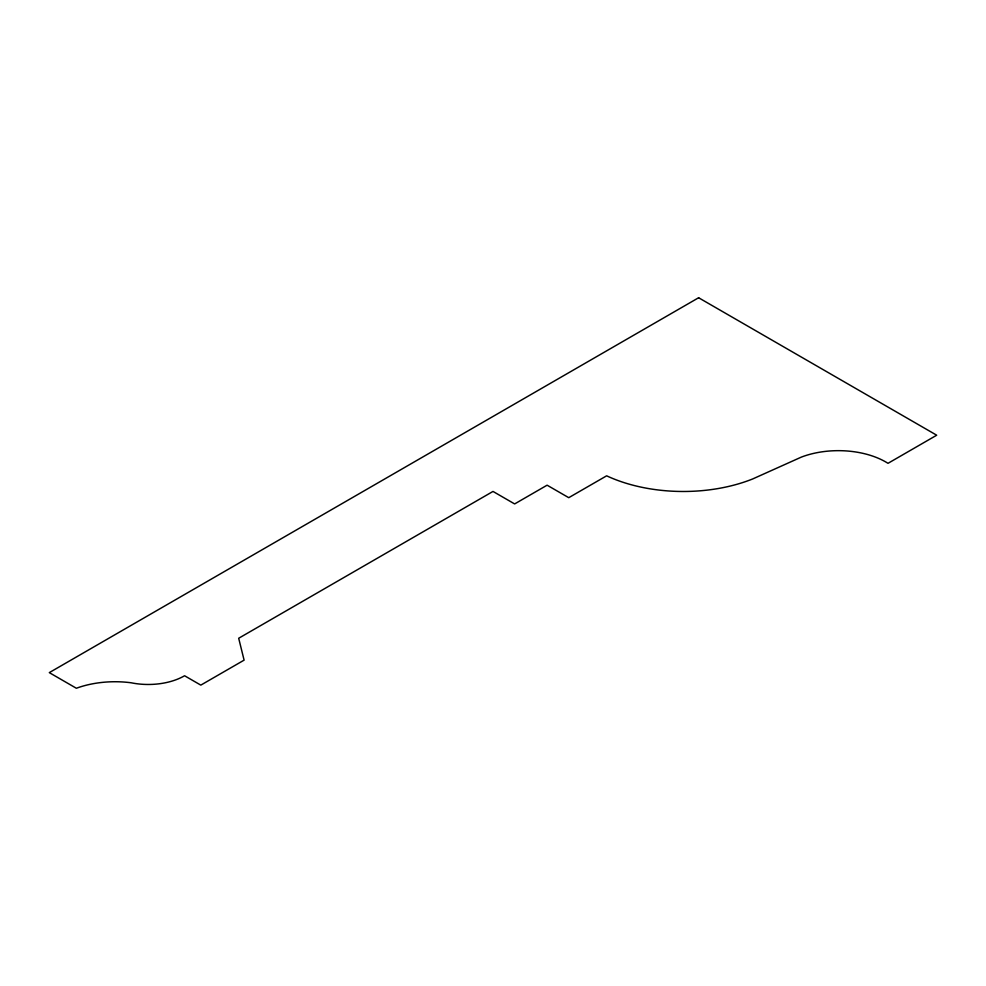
<?xml version="1.0" encoding="UTF-8"?>
<svg xmlns="http://www.w3.org/2000/svg" width="986" height="986" viewBox="0 0 986 986"><rect width="100%" height="100%" fill="white"/><g stroke="black" fill="none" stroke-linecap="round" stroke-linejoin="round"><path stroke-width="1.48" d="M698.618 297.747L49.3 672.625L76.353 688.253A72.126 41.646 0 0 1 131.15 682.78A51.284 29.605 0 0 0 184.579 675.755L200.811 685.122L244.097 660.139L238.686 638.262L493 491.435L514.643 503.932L547.107 485.186L568.749 497.683L606.636 475.819A121.833 70.339 0 0 0 752.725 478.937L801.421 457.073A67.097 38.737 0 0 1 888.004 463.321L936.7 435.208L698.618 297.747"/></g></svg>
